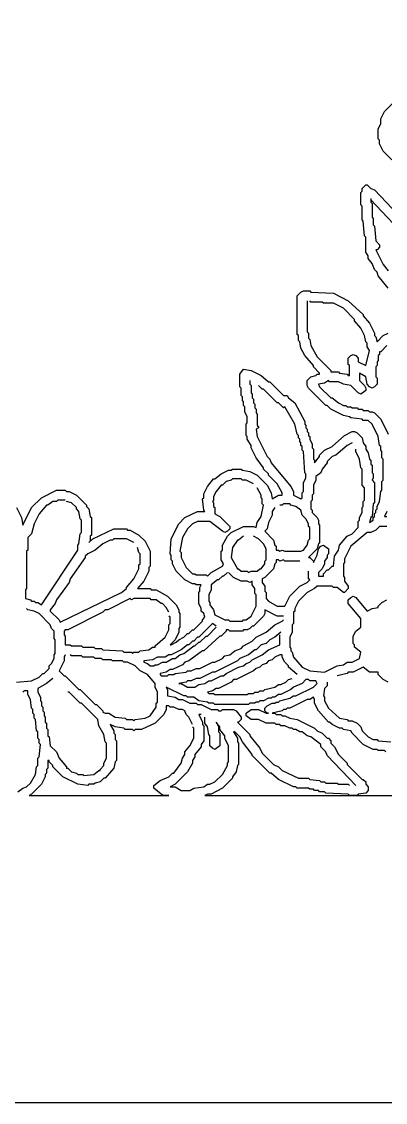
# Model space of a CAD drawing. Header units: metres. Extents: x 80 to 226, y 30 to 176.
# Drawn here: x 152.7 to 177.4, y 30 to 103.4 of the extents above; entities that cross this region are included whole.
import ezdxf

# ---------------------------------------------------------------- set-up
doc = ezdxf.new("R2010")
doc.units = ezdxf.units.M

msp = doc.modelspace()

# ---------------------------------------------------------------- linework, layer by layer
for points in [[(80, 30), (226.172, 30), (226.172, 176.172), (80, 176.172)], [(177.809, 94.027), (177.216, 94.619), (176.962, 95.127), (176.962, 95.381), (176.877, 95.466), (176.877, 96.143), (177.047, 96.482), (177.047, 96.821), (177.301, 97.329), (177.978, 98.006)], [(177.555, 85.306), (176.877, 86.153), (176.793, 86.407), (176.623, 86.576), (176.454, 86.999), (176.2, 87.338), (176.2, 87.507), (176.031, 87.761), (176.031, 88.777), (175.946, 88.862), (175.861, 89.878), (175.777, 89.963), (175.777, 90.894), (175.692, 90.979), (175.692, 91.825), (175.777, 91.91), (175.777, 92.079), (176.031, 92.333), (176.115, 92.333), (176.369, 92.079), (176.623, 91.995), (178.232, 90.301)], [(176.369, 91.402), (176.369, 91.148), (176.454, 91.063), (176.454, 90.132), (176.539, 90.047), (176.539, 89.624), (176.623, 89.539), (176.708, 88.523), (176.962, 88.269), (176.962, 88.1), (176.793, 87.931), (176.708, 87.931), (177.216, 86.915), (177.555, 86.491)], [(177.893, 89.709), (176.369, 91.317)], [(152.324, 70.405), (152.663, 69.727), (152.747, 69.219), (153.34, 70.405), (154.017, 71.082), (155.033, 71.59), (155.626, 71.59), (155.711, 71.505), (155.88, 71.505), (156.388, 71.251), (157.065, 70.574), (157.065, 70.489), (157.235, 70.32), (157.319, 69.812), (157.404, 69.727), (157.404, 68.542), (157.319, 68.457), (157.319, 68.119), (157.235, 68.034), (157.489, 68.288), (158.928, 68.965), (159.775, 68.965), (159.859, 68.881), (160.029, 68.881), (160.621, 68.542), (161.045, 68.119), (161.383, 67.441), (161.383, 66.425), (161.299, 66.341), (161.299, 66.087), (160.96, 65.409), (160.537, 64.901), (161.383, 64.901), (161.468, 64.817), (161.807, 64.817), (162.569, 64.393), (163.161, 63.801), (163.331, 63.462), (163.331, 63.293), (163.415, 63.208), (163.415, 62.277), (163.331, 62.192), (163.331, 61.938), (163.077, 61.43), (162.738, 61.091), (162.823, 61.091), (163.161, 61.261), (163.331, 61.43), (163.669, 61.599), (163.923, 61.853), (164.008, 61.853), (164.262, 62.107), (164.347, 62.107), (164.939, 62.7), (164.939, 62.785), (165.109, 62.954), (165.024, 63.208), (164.855, 63.377), (164.855, 63.547), (164.685, 63.885), (164.685, 64.647), (164.77, 64.732), (164.77, 64.986), (164.855, 65.155), (164.516, 65.155), (164.431, 65.24), (164.262, 65.24), (163.754, 65.494), (163.161, 66.087), (162.907, 66.595), (162.907, 66.764), (162.823, 66.849), (162.823, 67.187), (162.738, 67.272), (162.823, 68.288), (163.331, 69.304), (163.754, 69.727), (164.601, 70.151), (165.109, 70.151), (165.024, 70.235), (164.939, 70.997), (165.024, 71.082), (165.024, 71.336), (165.278, 71.844), (165.701, 72.352), (165.786, 72.352), (166.209, 72.691), (166.717, 72.945), (166.887, 72.945), (166.971, 73.029), (167.564, 73.029), (167.649, 72.945), (168.157, 72.86), (168.665, 72.606), (169.342, 71.929), (169.596, 71.421), (169.681, 70.997), (170.104, 71.251), (170.358, 71.251), (170.358, 71.421), (170.019, 72.013), (169.427, 72.606), (169.427, 72.691), (169.088, 73.029), (169.088, 73.114), (168.58, 73.791), (168.241, 74.469), (168.241, 74.638), (167.987, 75.061), (167.987, 75.231), (167.903, 75.315), (167.903, 76.077), (167.987, 76.162), (167.987, 76.585), (167.818, 76.924), (167.818, 77.263), (167.733, 77.347), (167.733, 77.601), (167.649, 77.686), (167.649, 77.94), (167.564, 78.025), (167.564, 78.533), (167.479, 78.617), (167.479, 79.464), (167.733, 79.803), (168.241, 79.718), (168.919, 79.379), (169.427, 78.956), (169.511, 78.956), (170.443, 78.025), (170.697, 78.025), (170.781, 77.855), (171.205, 77.517), (171.882, 76.247), (171.882, 76.077), (171.967, 75.993), (171.967, 75.823), (172.051, 75.739), (172.051, 75.569), (172.136, 75.485), (172.136, 75.315), (172.221, 75.231), (172.221, 75.061), (172.39, 74.723), (172.39, 74.469), (172.475, 74.384), (172.475, 73.707), (172.559, 73.622), (172.559, 73.453), (172.898, 73.876), (172.898, 73.961), (173.237, 74.299), (173.745, 74.553), (174.591, 75.315), (175.099, 75.569), (175.269, 75.569), (175.438, 75.485), (175.777, 75.146), (175.861, 74.807), (176.031, 74.553), (176.031, 74.384), (176.2, 74.13), (176.285, 73.707), (176.369, 73.622), (176.369, 73.368), (176.454, 73.283), (176.454, 72.775), (176.539, 72.691), (176.539, 72.437), (176.454, 72.267), (176.623, 72.098), (176.623, 70.743), (176.539, 70.659), (176.454, 69.812), (176.369, 69.727), (176.285, 69.389), (176.539, 69.558), (176.539, 69.727), (176.623, 69.812), (176.623, 69.981), (176.708, 70.066), (176.708, 70.235), (176.793, 70.32), (176.793, 70.489), (176.962, 70.828), (177.047, 71.505), (177.131, 71.59), (177.131, 72.183), (177.216, 72.267), (177.216, 73.707), (177.131, 73.791), (177.131, 74.215), (177.047, 74.299), (177.047, 74.553), (176.962, 74.638), (176.877, 75.231), (176.454, 76.077), (176.2, 76.331), (175.861, 76.331), (175.777, 76.416), (175.015, 76.501), (174.93, 76.585), (174.507, 76.67), (173.66, 77.093), (173.406, 77.347), (173.321, 77.347), (172.136, 78.533), (172.051, 78.702), (172.051, 79.041), (172.305, 79.295), (172.644, 79.379), (172.729, 79.464), (172.898, 79.464), (172.898, 79.549), (172.475, 79.972), (172.475, 80.057), (171.882, 80.734), (171.628, 81.242), (171.543, 81.665), (171.459, 81.75), (171.459, 82.089), (171.374, 82.173), (171.374, 84.798), (171.628, 85.052), (171.797, 85.137), (172.221, 85.137), (172.305, 85.052), (173.829, 84.967), (174.845, 84.459), (175.861, 83.528), (175.861, 83.443), (176.285, 82.935), (176.623, 82.258), (176.623, 82.089), (176.708, 82.004), (176.793, 81.665), (177.216, 82.089), (177.555, 82.258)], [(172.051, 84.459), (172.051, 82.343), (172.136, 82.258), (172.136, 81.919), (172.221, 81.835), (172.305, 81.411), (172.729, 80.649), (173.66, 79.718), (173.66, 79.633), (174.168, 79.633), (174.253, 79.549), (174.761, 79.464), (174.845, 79.379), (174.93, 79.379), (174.93, 80.057), (174.845, 80.141), (174.845, 80.565), (175.015, 80.734), (175.184, 80.819), (175.353, 80.734), (175.523, 80.565), (175.523, 80.311), (176.031, 80.057), (176.285, 81.073), (176.115, 81.327), (176.115, 81.581), (176.031, 81.665), (175.946, 82.089), (175.692, 82.597), (175.269, 83.105), (175.269, 83.189), (174.507, 83.951), (173.829, 84.29), (173.152, 84.29), (173.067, 84.375), (172.305, 84.375), (172.221, 84.459)], [(177.47, 81.411), (177.047, 80.988), (176.962, 80.988), (176.962, 80.819), (176.877, 80.734), (176.877, 80.395), (176.793, 80.311), (176.793, 80.057), (176.708, 79.972), (176.708, 79.295), (176.793, 79.21), (176.793, 78.787), (176.623, 78.617), (176.454, 78.533), (176.285, 78.617), (176.115, 78.787), (176.031, 79.295), (175.607, 79.549), (175.607, 79.041), (175.946, 78.702), (176.031, 78.533), (176.031, 78.363), (175.692, 78.109), (175.523, 78.194), (175.015, 78.702), (174.507, 78.787), (174.168, 78.956), (173.575, 78.956), (173.491, 79.041), (173.237, 78.871), (172.813, 78.787), (172.898, 78.617), (173.66, 77.855), (173.745, 77.855), (174.168, 77.517), (174.507, 77.347), (174.676, 77.347), (174.761, 77.263), (175.015, 77.263), (175.099, 77.178), (175.438, 77.178), (175.523, 77.093), (175.777, 77.093), (175.861, 77.009), (176.2, 77.009), (176.285, 76.924), (176.454, 76.924), (176.623, 76.839), (177.047, 76.416), (177.555, 75.4)], [(168.157, 79.041), (168.157, 78.787), (168.241, 78.702), (168.241, 78.194), (168.326, 78.109), (168.326, 77.855), (168.411, 77.771), (168.411, 77.517), (168.495, 77.432), (168.495, 77.178), (168.58, 77.093), (168.58, 76.839), (168.665, 76.755), (168.665, 75.993), (168.749, 75.908), (168.749, 75.823), (168.58, 75.739), (168.665, 75.231), (169.342, 73.876), (169.511, 73.707), (169.596, 73.453), (170.951, 71.844), (171.12, 71.505), (171.12, 71.251), (171.628, 70.997), (171.713, 71.082), (171.713, 71.421), (171.797, 71.505), (171.797, 72.098), (171.967, 72.437), (171.967, 72.691), (171.882, 72.775), (171.797, 74.215), (171.713, 74.299), (171.713, 74.553), (171.628, 74.638), (171.628, 74.807), (171.543, 74.892), (171.543, 75.061), (171.459, 75.146), (171.459, 75.315), (171.374, 75.4), (171.205, 76.077), (170.527, 77.263), (170.443, 77.178), (170.104, 77.517), (170.019, 77.517), (169.088, 78.448), (169.003, 78.448), (168.749, 78.702)], [(175.099, 74.807), (174.761, 74.638), (173.999, 73.961), (173.745, 73.876), (173.406, 73.537), (173.406, 73.453), (173.067, 73.029), (172.983, 72.775), (172.644, 72.521), (172.644, 72.267), (172.475, 71.929), (172.475, 71.336), (172.39, 71.251), (172.39, 70.913), (172.305, 70.828), (172.305, 70.32), (172.39, 70.235), (172.39, 70.066), (172.729, 69.727), (172.813, 69.558), (172.813, 69.304), (172.898, 69.219), (172.898, 68.034), (172.813, 67.949), (172.729, 67.611), (172.136, 67.018), (172.221, 67.018), (172.475, 66.764), (172.475, 66.679), (172.729, 67.187), (172.813, 67.611), (172.983, 67.78), (173.152, 67.865), (173.491, 67.611), (173.491, 67.272), (173.406, 67.187), (173.406, 67.018), (173.237, 66.764), (173.237, 66.595), (173.067, 66.256), (172.813, 66.002), (172.813, 65.748), (173.152, 65.748), (173.152, 65.917), (173.406, 66.171), (173.491, 66.171), (173.745, 66.425), (173.829, 66.425), (173.914, 67.103), (174.168, 67.526), (174.253, 67.865), (174.761, 68.457), (175.099, 68.627), (175.523, 69.05), (175.523, 69.473), (175.607, 69.558), (175.607, 69.727), (175.777, 70.066), (175.777, 70.405), (175.861, 70.489), (175.861, 70.828), (175.946, 70.913), (175.946, 71.759), (175.777, 71.929), (175.777, 73.029), (175.692, 73.114), (175.607, 73.707), (175.353, 74.215), (175.353, 74.384)], [(168.411, 72.013), (167.903, 72.267), (167.649, 72.267), (167.564, 72.352), (166.971, 72.352), (166.887, 72.267), (166.548, 72.183), (166.294, 71.929), (166.209, 71.929), (165.871, 71.505), (165.701, 71.167), (165.701, 70.913), (165.617, 70.828), (165.701, 70.743), (165.701, 70.489), (165.786, 70.405), (165.786, 69.981), (166.125, 69.812), (166.802, 69.135), (166.802, 68.965), (166.633, 68.796), (166.463, 68.711), (166.294, 68.796), (165.447, 69.473), (164.601, 69.473), (164.262, 69.304), (163.923, 68.965), (163.585, 68.373), (163.415, 67.441), (163.5, 67.357), (163.5, 67.018), (163.839, 66.341), (164.262, 65.917), (164.431, 65.917), (164.516, 65.833), (165.193, 65.833), (165.278, 65.748), (165.532, 66.002), (166.294, 66.425), (166.379, 66.595), (166.209, 66.849), (166.209, 67.441), (166.294, 67.526), (166.294, 67.865), (166.633, 68.457), (166.887, 68.711), (167.733, 69.135), (168.411, 69.135), (168.58, 69.05), (168.665, 69.389), (168.919, 69.812), (169.088, 70.574), (169.003, 70.659), (169.003, 70.997), (168.919, 71.082), (168.919, 71.251), (168.665, 71.759)], [(155.626, 70.913), (155.118, 70.913), (155.033, 70.828), (154.779, 70.828), (154.441, 70.574), (154.356, 70.574), (153.848, 69.981), (153.509, 69.304), (153.34, 68.627), (153.086, 68.373), (153.086, 67.526), (153.001, 67.441), (153.001, 64.901), (152.917, 64.817), (152.917, 64.224), (153.255, 64.139), (153.34, 64.055), (153.509, 64.055), (153.594, 63.97), (153.763, 63.97), (154.017, 63.801), (156.473, 67.526), (156.473, 67.865), (156.557, 67.949), (156.642, 68.627), (156.727, 68.711), (156.727, 69.558), (156.642, 69.643), (156.557, 70.151), (156.388, 70.32), (156.388, 70.405), (156.049, 70.743), (155.711, 70.828)], [(169.85, 70.405), (169.681, 70.151), (169.681, 69.897), (169.427, 69.389), (169.342, 68.965), (169.173, 68.796), (169.765, 68.203), (169.85, 67.865), (169.935, 67.78), (169.935, 67.526), (170.104, 67.526), (170.189, 67.441), (170.358, 67.526), (170.527, 67.441), (171.628, 67.441), (171.797, 67.526), (172.051, 67.865), (172.136, 68.203), (172.221, 68.288), (172.221, 69.05), (172.136, 69.135), (172.136, 69.304), (171.967, 69.643), (171.713, 69.897), (171.628, 70.235), (171.289, 70.489), (170.951, 70.574), (170.866, 70.659), (170.443, 70.659), (170.358, 70.574), (170.189, 70.574)], [(177.47, 70.151), (177.301, 69.812), (177.47, 69.812)], [(177.47, 69.135), (176.962, 69.135), (176.708, 68.881), (176.369, 68.711), (176.115, 68.711), (175.015, 67.78), (174.591, 66.933), (174.591, 66.679), (174.507, 66.595), (174.507, 65.748), (174.591, 65.663), (174.591, 65.409), (174.845, 65.071), (174.845, 64.901), (174.591, 64.647), (174.507, 64.647), (174.083, 64.986), (173.829, 64.986), (173.745, 65.071), (172.729, 65.071), (172.559, 64.901), (172.051, 64.647), (171.459, 64.055), (171.205, 63.547), (171.205, 63.377), (171.12, 63.293), (171.12, 62.531), (171.035, 62.446), (171.035, 61.938), (170.866, 61.599), (170.866, 60.922), (170.951, 60.837), (170.951, 60.668), (171.035, 60.583), (171.12, 60.245), (171.713, 59.567), (172.221, 59.313), (173.237, 59.229), (174.083, 59.652), (174.507, 59.737), (174.761, 59.906), (175.099, 59.906), (175.607, 60.16), (175.692, 60.583), (175.269, 60.922), (175.269, 61.091), (175.184, 61.176), (175.184, 61.684), (175.353, 62.023), (175.692, 62.277), (175.692, 62.869), (174.845, 63.885), (174.845, 64.139), (175.015, 64.309), (175.184, 64.393), (175.353, 64.309), (176.115, 63.377), (176.454, 63.547), (176.877, 63.631), (176.877, 63.716), (177.131, 63.97), (177.47, 64.139)], [(160.283, 68.034), (159.775, 68.288), (158.928, 68.288), (158.843, 68.203), (158.674, 68.203), (158.166, 67.949), (157.658, 67.526), (157.15, 67.272), (156.981, 67.103), (156.981, 67.018), (155.965, 65.579), (155.88, 65.325), (155.033, 64.139), (154.949, 63.885), (154.61, 63.462), (154.61, 63.377), (155.203, 62.785), (155.287, 62.615), (159.436, 64.647), (159.775, 64.901), (159.775, 64.986), (160.283, 65.579), (160.621, 66.256), (160.621, 66.51), (160.706, 66.595), (160.706, 67.272), (160.621, 67.357), (160.537, 67.695)], [(167.733, 68.457), (167.395, 68.203), (167.31, 68.203), (166.971, 67.695), (166.887, 67.018), (167.31, 66.256), (167.395, 66.256), (167.564, 66.087), (167.987, 66.087), (168.072, 66.002), (168.241, 66.087), (168.665, 66.087), (168.834, 66.256), (168.919, 66.256), (169.173, 66.595), (169.173, 66.764), (169.257, 66.849), (169.257, 67.611), (169.088, 67.949), (168.749, 68.288), (168.411, 68.457)], [(171.543, 66.764), (170.527, 66.764), (170.443, 66.849), (170.189, 66.764), (170.104, 66.849), (169.935, 66.849), (169.935, 66.679), (169.85, 66.595), (169.765, 66.256), (169.173, 65.663), (169.003, 65.579), (169.003, 65.325), (169.173, 65.071), (169.173, 64.732), (169.257, 64.647), (169.257, 64.224), (169.427, 64.055), (170.019, 63.716), (170.527, 63.716), (170.866, 64.393), (171.543, 65.071), (172.051, 65.325), (172.221, 65.494), (172.136, 65.579), (172.136, 66.087)], [(166.633, 66.002), (166.379, 65.748), (166.294, 65.748), (166.04, 65.494), (165.955, 65.494), (165.532, 65.155), (165.532, 64.817), (165.363, 64.478), (165.363, 64.055), (165.447, 63.97), (165.447, 63.801), (165.701, 63.462), (165.786, 63.123), (166.463, 62.785), (166.717, 62.785), (166.802, 62.7), (167.649, 62.7), (167.733, 62.785), (167.903, 62.785), (168.241, 63.039), (168.58, 63.716), (168.58, 64.478), (168.495, 64.563), (168.495, 64.901), (168.326, 65.155), (168.326, 65.409), (168.157, 65.325), (167.987, 65.409), (167.564, 65.409), (167.056, 65.663), (166.717, 66.002)], [(162.653, 63.293), (162.484, 63.631), (162.23, 63.885), (162.145, 63.885), (161.807, 64.139), (161.468, 64.139), (161.383, 64.224), (160.283, 64.224), (160.113, 64.139), (160.029, 64.224), (158.505, 63.462), (158.335, 63.462), (158.166, 63.293), (155.795, 62.107), (155.626, 62.107), (155.541, 62.023), (155.541, 61.769), (155.626, 61.684), (155.626, 61.091), (155.965, 61.091), (156.049, 61.007), (156.727, 61.007), (156.811, 60.922), (157.573, 60.922), (157.658, 60.837), (158.081, 60.837), (158.166, 60.753), (159.521, 60.668), (159.605, 60.583), (160.113, 60.583), (160.198, 60.499), (160.283, 60.583), (160.621, 60.583), (160.706, 60.668), (161.299, 60.753), (161.553, 60.922), (161.722, 60.922), (161.722, 61.007), (162.399, 61.599), (162.653, 62.107), (162.653, 62.446), (162.738, 62.531), (162.738, 62.954), (162.653, 63.039)], [(152.324, 58.551), (153.34, 58.636), (153.848, 58.89), (154.102, 59.144), (154.187, 59.144), (154.525, 59.483), (154.525, 59.652), (154.695, 59.821), (154.864, 60.16), (154.864, 60.414), (154.949, 60.499), (154.949, 61.43), (154.864, 61.515), (154.864, 62.023), (154.695, 62.192), (154.61, 62.446), (153.848, 63.208), (153.509, 63.377), (153.086, 63.462), (153.001, 63.547)], [(170.443, 63.039), (170.019, 63.039), (169.173, 63.462), (169.173, 63.208), (169.088, 63.039), (168.411, 62.361), (168.326, 62.361), (168.157, 62.192), (167.987, 62.107), (167.733, 62.107), (167.649, 62.023), (166.802, 62.023), (166.717, 62.107), (166.548, 62.107), (166.548, 62.023), (166.209, 61.684), (166.125, 61.684), (165.024, 60.668), (164.939, 60.668), (164.008, 59.991), (163.754, 59.906), (163.585, 59.737), (162.907, 59.398), (162.738, 59.398), (162.484, 59.229), (162.061, 59.144), (162.061, 59.059), (162.145, 58.975), (162.569, 58.975), (162.653, 59.059), (162.992, 59.059), (163.077, 59.144), (163.839, 59.229), (163.923, 59.313), (164.177, 59.313), (164.516, 59.483), (164.77, 59.483), (165.617, 59.906), (165.786, 59.906), (166.294, 60.16), (166.463, 60.329), (166.802, 60.414), (167.141, 60.668), (167.564, 60.837), (167.733, 61.007), (168.326, 61.345), (168.58, 61.599), (169.257, 61.938), (169.85, 62.446), (170.358, 62.7), (170.443, 62.785)], [(165.871, 62.361), (165.617, 62.531), (164.685, 61.599), (164.601, 61.599), (164.347, 61.345), (164.262, 61.345), (164.008, 61.091), (163.923, 61.091), (163.5, 60.753), (162.823, 60.414), (162.653, 60.414), (162.399, 60.245), (161.891, 60.245), (161.553, 60.075), (160.96, 59.991), (160.96, 59.906), (161.214, 59.821), (161.383, 59.652), (161.637, 59.652), (161.722, 59.737), (161.891, 59.737), (162.23, 59.906), (162.484, 59.906), (162.907, 60.16), (163.077, 60.16), (163.415, 60.414), (163.669, 60.499), (164.347, 61.007), (164.431, 61.007), (164.685, 61.261), (164.77, 61.261), (165.193, 61.684), (165.278, 61.684), (165.871, 62.277)], [(170.273, 61.938), (169.85, 61.599), (169.511, 61.43), (169.257, 61.176), (168.919, 61.091), (168.58, 60.753), (168.495, 60.753), (168.072, 60.414), (167.479, 60.16), (167.31, 59.991), (165.786, 59.229), (165.617, 59.229), (164.77, 58.805), (164.516, 58.805), (164.177, 58.636), (163.923, 58.636), (163.839, 58.551), (163.331, 58.467), (163.5, 58.467), (163.923, 58.213), (164.431, 58.213), (164.685, 58.382), (165.109, 58.467), (165.363, 58.636), (165.532, 58.636), (166.209, 58.975), (166.379, 58.975), (166.548, 59.144), (167.395, 59.567), (167.733, 59.652), (167.903, 59.821), (168.157, 59.906), (168.326, 60.075), (169.003, 60.414), (169.427, 60.753), (170.189, 61.091), (170.189, 61.769)], [(155.626, 60.414), (155.541, 60.245), (155.541, 59.991), (155.203, 59.313), (155.541, 58.975), (155.626, 58.975), (156.557, 58.043), (156.642, 58.043), (157.658, 57.027), (157.743, 57.027), (158.166, 56.604), (158.166, 56.519), (158.335, 56.435), (158.589, 56.435), (159.013, 56.181), (159.69, 56.096), (159.775, 56.011), (160.198, 56.011), (160.283, 55.927), (160.367, 56.011), (161.045, 56.096), (161.383, 56.265), (161.807, 56.858), (161.807, 57.112), (161.891, 57.197), (161.891, 57.874), (161.722, 58.213), (161.722, 58.467), (161.214, 59.059), (160.706, 59.313), (160.367, 59.652), (159.859, 59.906), (159.605, 59.906), (159.521, 59.991), (158.843, 59.991), (158.759, 60.075), (158.166, 60.075), (158.081, 60.16), (157.658, 60.16), (157.573, 60.245), (156.811, 60.245), (156.727, 60.329), (156.049, 60.329), (155.965, 60.414)], [(171.374, 59.059), (170.781, 59.567), (170.781, 59.652), (170.527, 59.906), (170.358, 60.245), (170.358, 60.414), (170.189, 60.414), (169.85, 60.245), (169.681, 60.075), (169.427, 59.991), (169.257, 59.821), (169.003, 59.737), (168.834, 59.567), (168.58, 59.483), (168.411, 59.313), (167.225, 58.721), (167.056, 58.721), (166.887, 58.551), (166.04, 58.128), (165.871, 58.128), (165.617, 57.959), (165.278, 57.874), (165.363, 57.789), (165.701, 57.789), (165.786, 57.705), (167.987, 57.705), (168.072, 57.789), (168.411, 57.789), (168.495, 57.874), (168.749, 57.874), (168.834, 57.959), (169.088, 57.959), (169.173, 58.043), (169.85, 58.213), (170.104, 58.382), (170.273, 58.382), (170.612, 58.551), (170.781, 58.721), (171.035, 58.805)], [(177.555, 58.551), (177.216, 58.721), (176.877, 59.059), (176.877, 59.229), (176.285, 59.229), (175.861, 59.567), (175.184, 59.229), (174.845, 59.229), (174.761, 59.144), (174.083, 58.975)], [(154.779, 58.805), (154.356, 58.467), (153.763, 58.128), (153.763, 57.874), (153.933, 57.535), (153.933, 57.281), (154.017, 57.197), (154.017, 56.943), (154.102, 56.858), (154.102, 56.604), (154.187, 56.519), (154.187, 56.265), (154.271, 56.181), (154.271, 55.842), (154.356, 55.757), (154.356, 55.419), (154.441, 55.334), (154.441, 54.911), (154.525, 54.826), (154.61, 54.233), (155.033, 53.81), (155.203, 53.387), (155.711, 52.794), (155.711, 52.709), (155.795, 52.709), (156.049, 52.455), (156.388, 52.371), (156.473, 52.286), (156.811, 52.286), (156.896, 52.201), (157.573, 52.286), (157.912, 52.54), (157.997, 52.54), (157.997, 52.625), (158.251, 52.879), (158.251, 53.048), (158.42, 53.387), (158.42, 54.403), (158.335, 54.487), (158.251, 54.995), (157.912, 55.588), (157.827, 56.011), (156.727, 57.112), (156.642, 57.112), (155.88, 57.874), (155.795, 57.874)], [(175.353, 51.524), (173.406, 53.556), (173.321, 53.81), (172.983, 54.149), (172.983, 54.318), (172.305, 54.826), (172.051, 54.911), (171.713, 55.165), (171.543, 55.165), (171.289, 55.334), (171.12, 55.334), (171.035, 55.419), (170.866, 55.419), (170.527, 55.588), (170.273, 55.588), (170.189, 55.673), (169.935, 55.673), (169.85, 55.757), (169.257, 55.757), (168.749, 56.011), (168.241, 56.011), (167.903, 56.265), (167.903, 56.435), (168.241, 56.689), (168.749, 56.689), (169.257, 56.435), (169.427, 56.435), (169.342, 56.435), (169.173, 56.604), (169.173, 56.773), (169.342, 56.943), (169.681, 57.112), (169.85, 57.112), (169.935, 57.197), (170.104, 57.197), (170.189, 57.281), (170.866, 57.451), (171.12, 57.62), (171.289, 57.62), (172.475, 58.213), (172.729, 58.467), (172.644, 58.636), (172.221, 58.636), (172.136, 58.721), (171.967, 58.721), (171.713, 58.467), (171.12, 58.213), (170.951, 58.043), (170.273, 57.705), (170.104, 57.705), (169.85, 57.535), (169.681, 57.535), (169.596, 57.451), (169.427, 57.451), (169.088, 57.281), (168.834, 57.281), (168.749, 57.197), (168.58, 57.197), (168.495, 57.112), (168.157, 57.112), (168.072, 57.027), (165.786, 57.027), (165.701, 57.112), (165.363, 57.112), (165.278, 57.197), (164.685, 57.281), (164.347, 57.535), (163.923, 57.535), (163.839, 57.62), (163.669, 57.62), (162.484, 58.213), (162.569, 58.043), (162.569, 57.62), (163.077, 57.535), (163.331, 57.366), (163.585, 57.366), (164.093, 57.112), (164.516, 57.112), (164.601, 57.027), (164.855, 57.027), (165.532, 56.689), (165.955, 56.689), (166.04, 56.604), (166.209, 56.604), (166.294, 56.689), (167.056, 56.689), (167.225, 56.604), (167.564, 56.181), (167.564, 56.011), (167.395, 55.842), (167.31, 55.842), (168.157, 54.995), (168.157, 54.911), (168.834, 54.064), (169.003, 53.725), (169.765, 52.963), (170.104, 52.794), (170.358, 52.54), (171.459, 52.032), (172.136, 52.032), (172.221, 51.947), (172.898, 51.863), (172.983, 51.778), (173.237, 51.778), (173.321, 51.693), (174.083, 51.693), (174.168, 51.609), (174.845, 51.609), (174.93, 51.524)], [(173.406, 58.551), (173.406, 58.297), (173.237, 58.128), (173.152, 57.62), (173.237, 57.535), (173.237, 57.281), (173.491, 56.773), (174.253, 56.096), (174.761, 56.011), (174.845, 55.927), (175.099, 55.927), (175.438, 55.757), (175.692, 55.503), (175.777, 55.249), (176.2, 54.826), (176.539, 54.657), (176.793, 54.657), (176.877, 54.572), (177.724, 54.487)], [(152.409, 51.101), (152.747, 51.355), (153.001, 51.439), (153.255, 51.693), (153.594, 52.286), (153.679, 52.794), (153.763, 52.879), (153.763, 53.387), (153.848, 53.471), (153.933, 54.318), (153.848, 54.403), (153.848, 54.657), (153.763, 54.741), (153.763, 55.165), (153.679, 55.249), (153.594, 56.011), (153.509, 56.096), (153.509, 56.35), (153.425, 56.435), (153.425, 56.689), (153.34, 56.773), (153.255, 57.366), (153.086, 57.705), (153.086, 57.959), (152.832, 57.959), (152.747, 57.874)], [(177.385, 53.81), (177.301, 53.895), (176.877, 53.895), (176.793, 53.979), (176.539, 53.979), (175.861, 54.318), (175.099, 55.08), (175.015, 55.249), (174.507, 55.334), (174.422, 55.419), (174.253, 55.419), (173.745, 55.673), (173.575, 55.842), (173.491, 55.842), (172.813, 56.604), (172.559, 57.112), (172.559, 57.366), (172.475, 57.535), (172.221, 57.366), (172.051, 57.366), (170.866, 56.773), (170.697, 56.773), (170.612, 56.689), (170.443, 56.689), (170.358, 56.604), (169.681, 56.435), (169.85, 56.435), (169.935, 56.35), (170.273, 56.35), (170.358, 56.265), (170.527, 56.265), (170.866, 56.096), (171.374, 56.011), (172.559, 55.419), (172.729, 55.249), (173.067, 55.08), (173.406, 54.741), (173.491, 54.741), (173.66, 54.572), (173.66, 54.403), (173.914, 54.149), (174.168, 53.641), (174.761, 53.048), (174.761, 52.963), (175.777, 51.947), (175.861, 51.947), (176.031, 51.778), (176.031, 51.609), (176.2, 51.439), (176.2, 51.185), (176.031, 51.016), (175.523, 50.931), (175.438, 50.847), (174.93, 50.847), (174.845, 50.931), (173.321, 51.016), (173.237, 51.101), (172.898, 51.101), (172.813, 51.185), (172.559, 51.185), (172.475, 51.27), (172.221, 51.27), (172.136, 51.355), (171.374, 51.355), (171.289, 51.439), (171.12, 51.439), (170.104, 51.947), (169.596, 52.371), (169.511, 52.371), (168.326, 53.556), (168.326, 53.641), (167.649, 54.487), (167.479, 54.826), (167.141, 55.165), (167.056, 55.165), (167.31, 54.741), (167.31, 54.487), (167.395, 54.403), (167.395, 52.963), (167.31, 52.879), (167.225, 52.455), (166.971, 52.117), (166.971, 52.032), (166.294, 51.355), (165.532, 50.931), (165.278, 50.931), (165.109, 50.847), (205.325, 50.847)], [(164.262, 55.673), (164.008, 56.181), (163.839, 56.35), (163.754, 56.604), (163.585, 56.689), (163.331, 56.689), (162.992, 56.858), (162.738, 56.858), (162.653, 56.943), (162.484, 56.943), (162.484, 56.689), (162.315, 56.35), (161.722, 55.757), (160.791, 55.334), (160.367, 55.334), (160.283, 55.249), (160.198, 55.334), (159.69, 55.334), (159.605, 55.419), (159.013, 55.503), (158.674, 55.673), (158.928, 55.249), (158.928, 55.08), (159.013, 54.995), (159.013, 54.657), (159.097, 54.572), (159.097, 53.217), (159.013, 53.133), (158.928, 52.709), (158.335, 52.032), (158.251, 52.032), (157.997, 51.778), (157.658, 51.693), (157.573, 51.609), (157.235, 51.609), (157.15, 51.524), (156.473, 51.609), (155.457, 52.117), (154.779, 52.794), (154.779, 52.879), (154.525, 53.133), (154.525, 53.217), (154.441, 53.217), (154.441, 52.709), (154.356, 52.625), (154.356, 52.371), (154.271, 52.286), (154.271, 52.117), (154.017, 51.609), (153.34, 50.931), (153.171, 50.847), (162.653, 50.847), (162.315, 50.847), (162.145, 50.931), (161.637, 51.355), (161.637, 51.524), (162.061, 51.863), (162.653, 52.117), (162.907, 52.371), (162.992, 52.371), (163.5, 53.048), (163.585, 53.387), (163.754, 53.641), (163.754, 53.81), (164.093, 54.233), (164.347, 54.741), (164.347, 55.419), (164.262, 55.503)], [(164.855, 56.35), (164.685, 56.35), (164.939, 55.842), (164.939, 55.673), (165.024, 55.588), (165.024, 54.572), (164.855, 54.318), (164.855, 54.149), (164.431, 53.641), (164.431, 53.471), (164.262, 53.217), (164.262, 53.048), (163.923, 52.455), (163.077, 51.609), (162.738, 51.439), (163.077, 51.439), (163.5, 51.185), (164.093, 51.185), (164.347, 51.355), (165.024, 51.439), (165.278, 51.609), (165.447, 51.609), (165.786, 51.778), (166.294, 52.286), (166.633, 52.879), (166.633, 53.048), (166.717, 53.133), (166.717, 54.233), (166.463, 54.741), (166.463, 54.911), (166.125, 55.334), (166.125, 55.503), (165.871, 55.842), (166.04, 55.503), (166.04, 55.165), (166.125, 55.08), (166.125, 54.233), (165.786, 53.979), (165.617, 54.064), (165.447, 54.233), (165.447, 54.911), (165.363, 54.995), (165.278, 55.503), (165.109, 55.757), (165.109, 56.181)]]:
    msp.add_lwpolyline(points)

doc.saveas('drawing.dxf')
